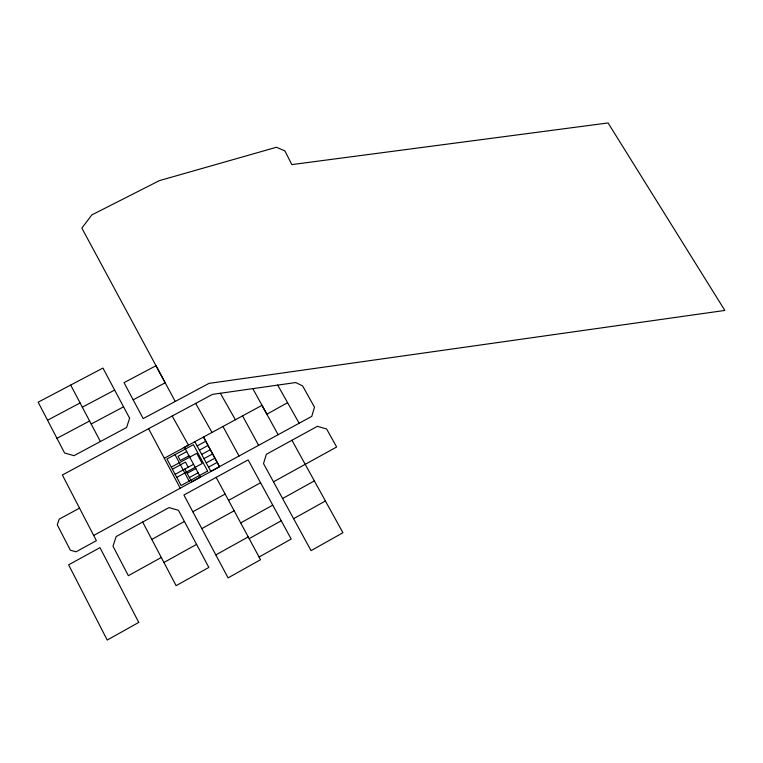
<?xml version="1.0" encoding="UTF-8"?>
<svg xmlns="http://www.w3.org/2000/svg" width="763" height="763" viewBox="0 0 763 763"><rect width="100%" height="100%" fill="white"/><g stroke="black" fill="none" stroke-linecap="round" stroke-linejoin="round"><path stroke-width="1.14" d="M259.067 557.038L291.199 539.04L248.128 459.889L183.902 495.025L228.08 577.887L260.517 559.727L216.158 477.371M249.148 538.64L281.251 520.757M293.612 518.697L325.419 500.986M287.584 402.683L266.869 414.204L252.83 388.644M282.577 498.506L314.346 480.9M240.688 522.922L272.753 505.144M215.824 554.911L248.213 536.904M161.298 557.467L128.356 575.693L113 546.213L116.11 536.599L169.024 507.595L178.466 510.294L208.833 567.434L176.119 585.65L142.671 522.045M163.931 562.474L196.568 544.381M151.799 539.412L184.408 521.472M228.547 500.375L260.565 482.741M273.478 481.834L336.655 446.994L326.621 428.987L317.341 426.336L266.335 454.3L263.521 463.608L311.056 550.638L342.921 532.727L291.943 440.261M201.804 528.616L234.146 510.771M192.829 511.773L225.142 494.033M200.402 477.066L191.694 481.815L184.846 469.035M210.826 471.372L311.781 416.369L314.499 407.223L302.615 385.897L295.748 382.54L212.505 394.376L62.366 474.996L96.376 540.681L76.014 551.811L70.301 550.18L57.292 524.877L59.19 519.145L79.524 508.139M93.668 535.464L219.544 466.746L203.511 437.027L219.486 466.641M175.137 474.319L193.544 464.305M203.959 458.639L212.619 453.928M176.758 477.361L202.205 463.503L196.74 453.327L171.303 467.137M187.126 473.289L195.824 468.549M206.248 462.874L214.908 458.162M189.405 477.552L198.113 472.802M208.528 467.118L217.197 462.397M183.95 447.623L188.48 445.163L172.18 416.016M164.312 458.258L262.005 405.344L278.142 434.757M186.716 451.582L178.027 456.293L180.297 460.537L188.995 455.816M197.121 445.945L205.772 441.252M199.401 450.17L208.051 445.468M172.409 469.207L185.476 462.111L188.203 467.204M201.68 454.395L210.34 449.693M56.958 438.334L89.595 420.995M133.172 399.831L165.189 382.788L156.014 365.715L124.016 382.664L143.177 418.591L209.014 383.379L724.85 310.436L608.082 122.948L291.847 164.598L284.885 150.883L276.444 147.269L159.41 180.621L91.846 214.908L81.86 228.108L175.242 401.443M91.188 424.018L123.549 406.822M47.535 420.213L80.115 402.969M82.337 407.194L114.641 390.074M220.354 393.26L235.386 419.755M277.694 385.105L299.163 423.265M195.662 403.417L212 432.43M242.548 415.873L258.647 445.401M222.968 426.488L239.057 456.093M194.851 441.72L210.884 471.486M184.446 447.356L200.459 477.171M174.994 454.662L189.157 481.138M148.566 428.672L180.24 488.215M70.692 385.057L100.392 441.529M129.624 418.248L126.591 427.49L73.982 455.673L64.588 452.984L38.15 402.187L102.948 368.071L129.624 418.248M138.761 622.408L107.211 640.052L68.622 564.83L99.982 547.653L138.761 622.408M207.622 471.057L181.117 485.526L166.963 459.011L193.421 444.676L207.622 471.057"/></g></svg>
